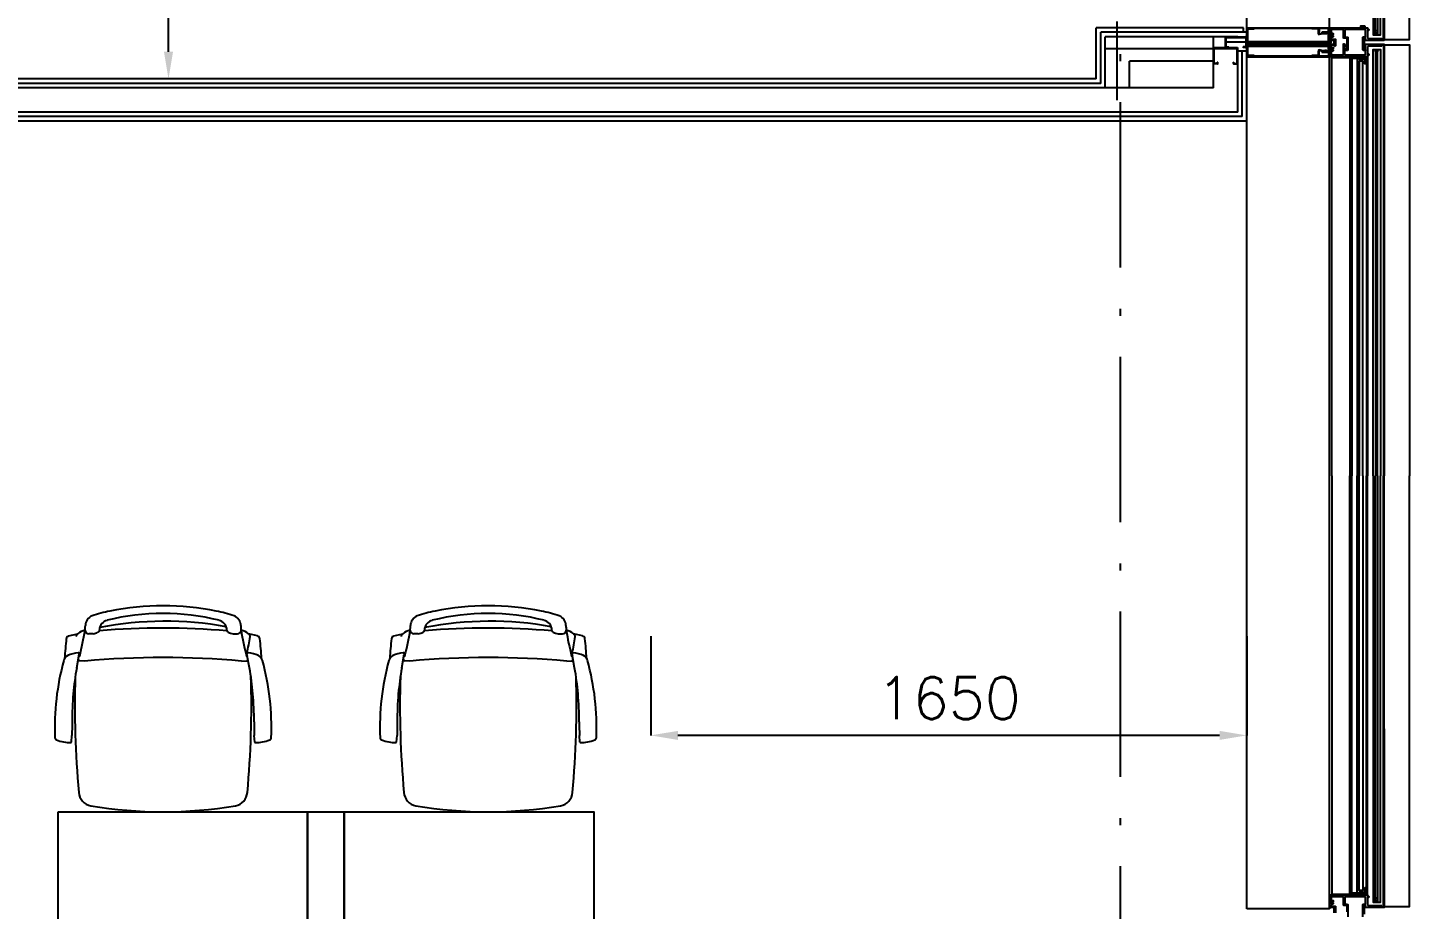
# Model space of a CAD drawing. Extents: x -120222 to -41942, y -19134 to 30932.
# Drawn here: x -71912 to -68087, y -265 to 2175 of the extents above; entities that cross this region are included whole.
import ezdxf

# ---------------------------------------------------------------- set-up
doc = ezdxf.new("R2010")
doc.units = 0
doc.header["$LTSCALE"] = 150
doc.header["$MEASUREMENT"] = 0
doc.header["$PDMODE"] = 1
doc.header["$PDSIZE"] = -2
doc.linetypes.add('ISO-10______', pattern=[4.699, 3.048, -0.762, 0.127, -0.762])
doc.layers.get('0').update_dxf_attribs({"linetype": 'CONTINUOUS'})
doc.layers.get('DEFPOINTS').update_dxf_attribs({"linetype": 'CONTINUOUS'})
for name, color, linetype in [('____-567', 7, 'CONTINUOUS'), ('____-569', 7, 'CONTINUOUS'), ('_____', 7, 'CONTINUOUS'), ('________', 7, 'CONTINUOUS'), ('____B', 7, 'CONTINUOUS')]:
    doc.layers.add(name, color=color, linetype=linetype)
doc.styles.get("Standard").update_dxf_attribs({"font": 'txt', "bigfont": 'BIGFONT.SHX'})
doc.dimstyles.new('KOYATSU', dxfattribs={"dimtxt": 116.375326, "dimasz": 75.111694, "dimexe": 0, "dimexo": 225, "dimgap": 45, "dimtad": 1, "dimdec": 1, "dimdsep": 46, "dimtxsty": 'Standard', "dimcen": 0, "dimadec": 0, "dimazin": 0, "dimtfac": 1, "dimtdec": 1, "dimtix": 1, "dimtmove": 2, "dimatfit": 3, "dimfxl": 1, "dimtolj": 1, "dimarcsym": 0})

# ---------------------------------------------------------------- blocks, each defined once
blk = doc.blocks.new('____-24')
at = {"color": 1, "linetype": 'Continuous'}
for p, q in [((-74594.6, -2401.5), (-74594.6, -1214)), ((-74592.6, -2404.5), (-74592.6, -1214)), ((-74742.6, -2412.5), (-74742.6, -2409)), ((-74742.6, -2419), (-74742.6, -2415.5)), ((-74594.6, -2426.5), (-74594.6, -3614)), ((-74592.6, -2423.5), (-74592.6, -3614)), ((-74687.6, -2454.7), (-74687.6, -3614)), ((-74684.6, -2454.7), (-74684.6, -3614)), ((-74667.2, -2459), (-74667.2, -3614)), ((-74641.6, -2454.7), (-74641.6, -3614)), ((-74638.6, -2454.7), (-74638.6, -3614)), ((-74687.6, -4773.3), (-74687.6, -3614)), ((-74684.6, -4773.3), (-74684.6, -3614)), ((-74667.2, -4769), (-74667.2, -3614)), ((-74641.6, -4773.3), (-74641.6, -3614)), ((-74638.6, -4773.3), (-74638.6, -3614)), ((-74594.6, -4801.5), (-74594.6, -3614)), ((-74592.6, -4804.5), (-74592.6, -3614)), ((-74742.6, -4812.5), (-74742.6, -4809))]:
    blk.add_line(p, q, dxfattribs=at)
at = {"color": 1, "linetype": 'Continuous', "flags": 128}
for points in [[(-74622.6, -1214), (-74622.6, -2394), (-74616.6, -2394), (-74616.6, -1214)], [(-74610.6, -1214), (-74610.6, -2394), (-74602.6, -2394), (-74602.6, -1214)], [(-74592.6, -1914), (-74592.6, -2406.5), (-74522.6, -2406.5), (-74522.6, -1214)], [(-74622.6, -3614), (-74622.6, -2434), (-74616.6, -2434), (-74616.6, -3614)], [(-74610.6, -3614), (-74610.6, -2434), (-74602.6, -2434), (-74602.6, -3614)], [(-74592.6, -2914), (-74592.6, -2421.5), (-74522.6, -2421.5), (-74522.6, -3614)], [(-74737.6, -3614), (-74737.6, -2456), (-74687.6, -2456)], [(-74661.2, -2459), (-74681.6, -2459), (-74681.6, -3614)], [(-74651.2, -3614), (-74651.2, -2466), (-74661.2, -2466), (-74661.2, -3614)], [(-74737.6, -3614), (-74737.6, -4772), (-74687.6, -4772)], [(-74661.2, -4769), (-74681.6, -4769), (-74681.6, -3614)], [(-74651.2, -3614), (-74651.2, -4762), (-74661.2, -4762), (-74661.2, -3614)], [(-74622.6, -3614), (-74622.6, -4794), (-74616.6, -4794), (-74616.6, -3614)], [(-74610.6, -3614), (-74610.6, -4794), (-74602.6, -4794), (-74602.6, -3614)], [(-74592.6, -4314), (-74592.6, -4806.5), (-74522.6, -4806.5), (-74522.6, -3614)]]:
    blk.add_lwpolyline(points, dxfattribs=at)
for points in [[(-74646.2, -2369), (-74646.2, -2374), (-74657.2, -2374), (-74657.2, -2369)], [(-74613.1, -2389), (-74614.1, -2389), (-74616.6, -2387.5), (-74616.6, -2382), (-74610.6, -2382), (-74610.6, -2387.5)], [(-74613.1, -2389), (-74614.1, -2389), (-74616.6, -2387.5), (-74616.6, -2394), (-74610.6, -2394), (-74610.6, -2387.5)], [(-74613.1, -2439), (-74614.1, -2439), (-74616.6, -2440.5), (-74616.6, -2434), (-74610.6, -2434), (-74610.6, -2440.5)], [(-74613.1, -2439), (-74614.1, -2439), (-74616.6, -2440.5), (-74616.6, -2446), (-74610.6, -2446), (-74610.6, -2440.5)], [(-74646.2, -2459), (-74646.2, -2454), (-74657.2, -2454), (-74657.2, -2459)], [(-74646.2, -4769), (-74646.2, -4774), (-74657.2, -4774), (-74657.2, -4769)], [(-74613.1, -4789), (-74614.1, -4789), (-74616.6, -4787.5), (-74616.6, -4782), (-74610.6, -4782), (-74610.6, -4787.5)], [(-74613.1, -4789), (-74614.1, -4789), (-74616.6, -4787.5), (-74616.6, -4794), (-74610.6, -4794), (-74610.6, -4787.5)]]:
    blk.add_lwpolyline(points, close=True, dxfattribs=at)
for points in [[(-74599.6, -2407.2), (-74595.1, -2407.2), (-74595.1, -2407.2, 0.414214), (-74594.6, -2406.7), (-74594.6, -2405), (-74595.6, -2405), (-74595.6, -2404.5), (-74595.6, -2404.5, -0.414214), (-74595.1, -2404), (-74593.1, -2404), (-74593.1, -2404, -0.414214), (-74592.6, -2404.5), (-74592.6, -2408.5), (-74592.6, -2408.5, -0.414214), (-74593.1, -2409), (-74642.6, -2409), (-74642.6, -2409, -0.414214), (-74643.6, -2408), (-74643.6, -2403), (-74647.1, -2403), (-74647.1, -2403, 0.414214), (-74648.1, -2404), (-74648.1, -2427.3), (-74648.1, -2427.3, 0.414214), (-74647.6, -2427.8), (-74646.1, -2427.8), (-74646.1, -2427.8, -0.414214), (-74645.1, -2428.8), (-74645.1, -2430), (-74645.1, -2430, -0.414214), (-74645.9, -2430.8), (-74646.3, -2430.8), (-74646.3, -2430.8, -0.414214), (-74646.6, -2430.5), (-74646.6, -2429.8), (-74646.6, -2429.8, 0.414214), (-74647.1, -2429.3), (-74647.6, -2429.3), (-74647.6, -2429.3, 0.414214), (-74648.1, -2429.8), (-74648.1, -2434.2), (-74648.1, -2434.2, 0.414214), (-74647.6, -2434.7), (-74647.1, -2434.7), (-74647.1, -2434.7, 0.414214), (-74646.6, -2434.2), (-74646.6, -2433.5), (-74646.6, -2433.5, -0.414214), (-74646.3, -2433.2), (-74645.9, -2433.2), (-74645.9, -2433.2, -0.414214), (-74645.1, -2434), (-74645.1, -2435.2), (-74644.6, -2435.2), (-74644.6, -2435.2, -0.414214), (-74644.1, -2435.7), (-74644.1, -2436.2), (-74644.1, -2436.2, -0.414214), (-74644.6, -2436.7), (-74649.1, -2436.7), (-74649.1, -2436.7, -0.414214), (-74651.1, -2434.7), (-74651.1, -2400.5), (-74651.1, -2400.5, -0.414214), (-74650.1, -2399.5), (-74645.6, -2399.5), (-74645.6, -2399.5, 0.414214), (-74643.6, -2397.5), (-74643.6, -2381), (-74643.6, -2381, 0.414214), (-74645.6, -2379), (-74699.6, -2379), (-74699.6, -2379, 0.414214), (-74701.6, -2381), (-74701.6, -2398), (-74701.6, -2398, 0.414214), (-74699.6, -2400), (-74693.6, -2400), (-74693.6, -2400, -0.414214), (-74692.6, -2401), (-74692.6, -2434.7), (-74692.6, -2434.7, -0.414214), (-74694.6, -2436.7), (-74700.1, -2436.7), (-74700.1, -2436.7, -0.414214), (-74700.6, -2436.2), (-74700.6, -2435.7), (-74700.6, -2435.7, -0.414214), (-74700.1, -2435.2), (-74698.6, -2435.2), (-74698.6, -2432.5), (-74698.6, -2432.5, -0.414214), (-74698.3, -2432.2), (-74697.4, -2432.2), (-74697.4, -2432.2, -0.414214), (-74697.1, -2432.5), (-74697.1, -2434.7), (-74695.6, -2434.7), (-74695.6, -2434.7, 0.414214), (-74695.1, -2434.2), (-74695.1, -2424.2), (-74695.1, -2424.2, 0.414214), (-74695.6, -2423.7), (-74697.1, -2423.7), (-74697.1, -2425.9), (-74697.1, -2425.9, -0.414214), (-74697.4, -2426.2), (-74698.3, -2426.2), (-74698.3, -2426.2, -0.414214), (-74698.6, -2425.9), (-74698.6, -2423.2), (-74700.1, -2423.2), (-74700.1, -2423.2, -0.414214), (-74700.6, -2422.7), (-74700.6, -2422.2), (-74700.6, -2422.2, -0.414214), (-74700.1, -2421.7), (-74695.6, -2421.7), (-74695.6, -2421.7, 0.414214), (-74695.1, -2421.2), (-74695.1, -2404), (-74695.1, -2404, 0.414214), (-74696.1, -2403), (-74703.6, -2403), (-74703.6, -2403, -0.414214), (-74704.6, -2402), (-74704.6, -2381), (-74704.6, -2381, 0.414214), (-74706.6, -2379), (-74738.6, -2379), (-74738.6, -2388.4), (-74738.6, -2388.4, 0.48712), (-74737.3, -2389.4), (-74737.3, -2389.4, -0.185154), (-74733.6, -2389.8), (-74733.6, -2389.8, -0.276984), (-74733.1, -2390.7), (-74733.1, -2392.4), (-74733.1, -2392.4, -0.697861), (-74734, -2392.7), (-74734, -2392.7, 0.059473), (-74734.4, -2392.3), (-74734.4, -2392.3, -0.246102), (-74734.6, -2391.8), (-74734.6, -2391.8, 0.345929), (-74735.2, -2391.1, 0.345929), (-74736, -2391.5), (-74736, -2391.5, -0.246102), (-74736.3, -2391.7), (-74736.3, -2391.7, 0.078486), (-74737.2, -2392), (-74737.2, -2392, -0.246102), (-74737.6, -2391.9), (-74737.6, -2391.9, 0.345929), (-74738.5, -2392, 0.345929), (-74738.6, -2392.9), (-74738.6, -2392.9, -0.246102), (-74738.6, -2393.4), (-74738.6, -2393.4, 0.212332), (-74738.6, -2395.6), (-74738.6, -2395.6, -0.246102), (-74738.6, -2396.1), (-74738.6, -2396.1, 0.345929), (-74738.5, -2396.9, 0.345929), (-74737.6, -2397), (-74737.6, -2397, -0.246102), (-74737.2, -2397), (-74737.2, -2397, 0.078486), (-74736.3, -2397.2), (-74736.3, -2397.2, -0.246102), (-74736, -2397.5), (-74736, -2397.5, 0.345929), (-74735.2, -2397.8, 0.345929), (-74734.6, -2397.1), (-74734.6, -2397.1, -0.246102), (-74734.4, -2396.7), (-74734.4, -2396.7, 0.059473), (-74734, -2396.3), (-74734, -2396.3, -0.697861), (-74733.1, -2396.6), (-74733.1, -2398.2), (-74733.1, -2398.2, -0.276984), (-74733.6, -2399.1), (-74733.6, -2399.1, -0.185154), (-74737.3, -2399.6), (-74737.3, -2399.6, 0.48712), (-74738.6, -2400.5), (-74738.6, -2404.5), (-74738.6, -2404.5, 0.414214), (-74737.6, -2405.5), (-74729.2, -2405.5), (-74727.6, -2405.5), (-74727.6, -2405.5, -0.414214), (-74727.1, -2406), (-74727.1, -2423.7), (-74727.1, -2423.7, -0.414214), (-74728.8, -2425.5, -0.414214), (-74730.6, -2423.7), (-74730.6, -2409), (-74742.1, -2409), (-74742.1, -2409, -0.414214), (-74742.6, -2408.5), (-74742.6, -2374.5), (-74742.6, -2374.5, -0.414214), (-74742.1, -2374), (-74638.9, -2374), (-74638.9, -2374, -0.414214), (-74638.6, -2374.3), (-74638.6, -2378.7), (-74637.1, -2378.7), (-74637.1, -2377.8), (-74637.1, -2377.8, -0.414214), (-74636.8, -2377.5), (-74636.2, -2377.5), (-74636.2, -2377.5, -0.182676), (-74636, -2377.6), (-74635.1, -2378.4), (-74635.1, -2378.4, -0.451416), (-74635.1, -2380.6), (-74636, -2381.4), (-74636, -2381.4, -0.182676), (-74636.2, -2381.5), (-74636.8, -2381.5), (-74636.8, -2381.5, -0.414214), (-74637.1, -2381.2), (-74637.1, -2380.2), (-74638.6, -2380.2), (-74638.6, -2400.5), (-74638.6, -2400.5, 0.414214), (-74635.6, -2403.5), (-74631.4, -2403.5), (-74631.4, -2403.5, -0.414214), (-74630.9, -2404), (-74630.9, -2404.3), (-74630.9, -2404.3, 0.414214), (-74630.4, -2404.8), (-74628.4, -2404.8), (-74628.4, -2404.8, 0.414214), (-74627.9, -2404.3), (-74627.9, -2403.5), (-74600.1, -2403.5), (-74600.1, -2403.5, -0.414214), (-74599.6, -2404), (-74599.6, -2404.5), (-74600.6, -2404.5), (-74600.6, -2406.2), (-74600.6, -2406.2, 0.414214), (-74599.6, -2407.2)], [(-74703.1, -2418), (-74703.1, -2418, -0.414214), (-74702.1, -2419), (-74702.1, -2447), (-74702.1, -2447, 0.414214), (-74700.1, -2449), (-74645.6, -2449), (-74645.6, -2449, 0.414214), (-74643.6, -2447), (-74643.6, -2420), (-74643.6, -2420, -0.414214), (-74642.6, -2419), (-74593.1, -2419), (-74593.1, -2419, -0.414214), (-74592.6, -2419.5), (-74592.6, -2423.5), (-74592.6, -2423.5, -0.414214), (-74593.1, -2424), (-74595.1, -2424), (-74595.1, -2424, -0.414214), (-74595.6, -2423.5), (-74595.6, -2423), (-74594.6, -2423), (-74594.6, -2421.3), (-74594.6, -2421.3, 0.414214), (-74595.1, -2420.8), (-74599.6, -2420.8), (-74599.6, -2420.8, 0.414214), (-74600.6, -2421.8), (-74600.6, -2423.5), (-74599.6, -2423.5), (-74599.6, -2424), (-74599.6, -2424, -0.414214), (-74600.1, -2424.5), (-74627.9, -2424.5), (-74627.9, -2423.7), (-74627.9, -2423.7, 0.414214), (-74628.4, -2423.2), (-74630.4, -2423.2), (-74630.4, -2423.2, 0.414214), (-74630.9, -2423.7), (-74630.9, -2424), (-74630.9, -2424, -0.414214), (-74631.4, -2424.5), (-74635.6, -2424.5), (-74635.6, -2424.5, 0.414214), (-74638.6, -2427.5), (-74638.6, -2447.7), (-74637.1, -2447.7), (-74637.1, -2446.8), (-74637.1, -2446.8, -0.414214), (-74636.8, -2446.5), (-74636.2, -2446.5), (-74636.2, -2446.5, -0.182676), (-74636, -2446.6), (-74635.1, -2447.4), (-74635.1, -2447.4, -0.451416), (-74635.1, -2449.6), (-74636, -2450.4), (-74636, -2450.4, -0.182676), (-74636.2, -2450.5), (-74636.8, -2450.5), (-74636.8, -2450.5, -0.414214), (-74637.1, -2450.2), (-74637.1, -2449.2), (-74638.6, -2449.2), (-74638.6, -2453.7), (-74638.6, -2453.7, -0.414214), (-74638.9, -2454), (-74742.1, -2454), (-74742.1, -2454, -0.414214), (-74742.6, -2453.5), (-74742.6, -2419.5), (-74742.6, -2419.5, -0.414214), (-74742.1, -2419), (-74732.6, -2419), (-74732.6, -2419, -0.414214), (-74732.1, -2419.5), (-74732.1, -2422), (-74732.1, -2422, -0.414214), (-74732.6, -2422.5), (-74738.1, -2422.5), (-74738.1, -2422.5, 0.414214), (-74738.6, -2423), (-74738.6, -2427.4), (-74738.6, -2427.4, 0.48712), (-74737.3, -2428.4), (-74737.3, -2428.4, -0.185154), (-74733.6, -2428.8), (-74733.6, -2428.8, -0.276984), (-74733.1, -2429.7), (-74733.1, -2431.4), (-74733.1, -2431.4, -0.697861), (-74734, -2431.7), (-74734, -2431.7, 0.059473), (-74734.4, -2431.3), (-74734.4, -2431.3, -0.246102), (-74734.6, -2430.8), (-74734.6, -2430.8, 0.345929), (-74735.2, -2430.1, 0.345929), (-74736, -2430.5), (-74736, -2430.5, -0.246102), (-74736.3, -2430.7), (-74736.3, -2430.7, 0.078486), (-74737.2, -2431), (-74737.2, -2431, -0.246102), (-74737.6, -2430.9), (-74737.6, -2430.9, 0.345929), (-74738.5, -2431, 0.345929), (-74738.6, -2431.9), (-74738.6, -2431.9, -0.246102), (-74738.6, -2432.4), (-74738.6, -2432.4, 0.212332), (-74738.6, -2434.6), (-74738.6, -2434.6, -0.246102), (-74738.6, -2435.1), (-74738.6, -2435.1, 0.345929), (-74738.5, -2435.9, 0.345929), (-74737.6, -2436), (-74737.6, -2436, -0.246102), (-74737.2, -2436), (-74737.2, -2436, 0.078486), (-74736.3, -2436.2), (-74736.3, -2436.2, -0.246102), (-74736, -2436.5), (-74736, -2436.5, 0.345929), (-74735.2, -2436.8, 0.345929), (-74734.6, -2436.1), (-74734.6, -2436.1, -0.246102), (-74734.4, -2435.7), (-74734.4, -2435.7, 0.059473), (-74734, -2435.3), (-74734, -2435.3, -0.697861), (-74733.1, -2435.6), (-74733.1, -2437.2), (-74733.1, -2437.2, -0.276984), (-74733.6, -2438.1), (-74733.6, -2438.1, -0.185154), (-74737.3, -2438.6), (-74737.3, -2438.6, 0.48712), (-74738.6, -2439.5), (-74738.6, -2449), (-74706.6, -2449), (-74706.6, -2449, 0.414214), (-74704.6, -2447), (-74704.6, -2419), (-74704.6, -2419, -0.414214), (-74703.6, -2418)], [(-74661.2, -2459), (-74646.2, -2459), (-74646.2, -2459, -0.414214), (-74644.6, -2460.6), (-74644.6, -2474), (-74646.2, -2474), (-74646.2, -2460.6), (-74661.2, -2460.6)], [(-74661.2, -4769), (-74646.2, -4769), (-74646.2, -4769, 0.414214), (-74644.6, -4767.4), (-74644.6, -4754), (-74646.2, -4754), (-74646.2, -4767.4), (-74661.2, -4767.4)]]:
    blk.add_lwpolyline(points, format="xyb", close=True, dxfattribs=at)
for points in [[(-74651.1, -4834.7), (-74651.1, -4800.5), (-74651.1, -4800.5, -0.414214), (-74650.1, -4799.5), (-74645.6, -4799.5), (-74645.6, -4799.5, 0.414214), (-74643.6, -4797.5), (-74643.6, -4781), (-74643.6, -4781, 0.414214), (-74645.6, -4779), (-74699.6, -4779), (-74699.6, -4779, 0.414214), (-74701.6, -4781), (-74701.6, -4798), (-74701.6, -4798, 0.414214), (-74699.6, -4800), (-74693.6, -4800), (-74693.6, -4800, -0.414214), (-74692.6, -4801), (-74692.6, -4834.7)], [(-74695.1, -4821.2), (-74695.1, -4804), (-74695.1, -4804, 0.414214), (-74696.1, -4803), (-74703.6, -4803), (-74703.6, -4803, -0.414214), (-74704.6, -4802), (-74704.6, -4781), (-74704.6, -4781, 0.414214), (-74706.6, -4779), (-74738.6, -4779), (-74738.6, -4788.4), (-74738.6, -4788.4, 0.48712), (-74737.3, -4789.4), (-74737.3, -4789.4, -0.185154), (-74733.6, -4789.8), (-74733.6, -4789.8, -0.276984), (-74733.1, -4790.7), (-74733.1, -4792.4), (-74733.1, -4792.4, -0.697861), (-74734, -4792.7), (-74734, -4792.7, 0.059473), (-74734.4, -4792.3), (-74734.4, -4792.3, -0.246102), (-74734.6, -4791.8), (-74734.6, -4791.8, 0.345929), (-74735.2, -4791.1, 0.345929), (-74736, -4791.5), (-74736, -4791.5, -0.246102), (-74736.3, -4791.7), (-74736.3, -4791.7, 0.078486), (-74737.2, -4792), (-74737.2, -4792, -0.246102), (-74737.6, -4791.9), (-74737.6, -4791.9, 0.345929), (-74738.5, -4792, 0.345929), (-74738.6, -4792.9), (-74738.6, -4792.9, -0.246102), (-74738.6, -4793.4), (-74738.6, -4793.4, 0.212332), (-74738.6, -4795.6), (-74738.6, -4795.6, -0.246102), (-74738.6, -4796.1), (-74738.6, -4796.1, 0.345929), (-74738.5, -4796.9, 0.345929), (-74737.6, -4797), (-74737.6, -4797, -0.246102), (-74737.2, -4797), (-74737.2, -4797, 0.078486), (-74736.3, -4797.2), (-74736.3, -4797.2, -0.246102), (-74736, -4797.5), (-74736, -4797.5, 0.345929), (-74735.2, -4797.8, 0.345929), (-74734.6, -4797.1), (-74734.6, -4797.1, -0.246102), (-74734.4, -4796.7), (-74734.4, -4796.7, 0.059473), (-74734, -4796.3), (-74734, -4796.3, -0.697861), (-74733.1, -4796.6), (-74733.1, -4798.2), (-74733.1, -4798.2, -0.276984), (-74733.6, -4799.1), (-74733.6, -4799.1, -0.185154), (-74737.3, -4799.6), (-74737.3, -4799.6, 0.48712), (-74738.6, -4800.5), (-74738.6, -4804.5), (-74738.6, -4804.5, 0.414214), (-74737.6, -4805.5), (-74729.2, -4805.5), (-74727.6, -4805.5), (-74727.6, -4805.5, -0.414214), (-74727.1, -4806), (-74727.1, -4823.7)], [(-74730.6, -4823.7), (-74730.6, -4809), (-74742.1, -4809), (-74742.1, -4809, -0.414214), (-74742.6, -4808.5), (-74742.6, -4774.5), (-74742.6, -4774.5, -0.414214), (-74742.1, -4774), (-74638.9, -4774), (-74638.9, -4774, -0.414214), (-74638.6, -4774.3), (-74638.6, -4778.7), (-74637.1, -4778.7), (-74637.1, -4777.8), (-74637.1, -4777.8, -0.414214), (-74636.8, -4777.5), (-74636.2, -4777.5), (-74636.2, -4777.5, -0.182676), (-74636, -4777.6), (-74635.1, -4778.4), (-74635.1, -4778.4, -0.451416), (-74635.1, -4780.6), (-74636, -4781.4), (-74636, -4781.4, -0.182676), (-74636.2, -4781.5), (-74636.8, -4781.5), (-74636.8, -4781.5, -0.414214), (-74637.1, -4781.2), (-74637.1, -4780.2), (-74638.6, -4780.2), (-74638.6, -4800.5), (-74638.6, -4800.5, 0.414214), (-74635.6, -4803.5), (-74631.4, -4803.5), (-74631.4, -4803.5, -0.414214), (-74630.9, -4804), (-74630.9, -4804.3), (-74630.9, -4804.3, 0.414214), (-74630.4, -4804.8), (-74628.4, -4804.8), (-74628.4, -4804.8, 0.414214), (-74627.9, -4804.3), (-74627.9, -4803.5), (-74600.1, -4803.5), (-74600.1, -4803.5, -0.414214), (-74599.6, -4804), (-74599.6, -4804.5), (-74600.6, -4804.5), (-74600.6, -4806.2), (-74600.6, -4806.2, 0.414214), (-74599.6, -4807.2), (-74599.6, -4807.2), (-74595.1, -4807.2), (-74595.1, -4807.2, 0.414214), (-74594.6, -4806.7), (-74594.6, -4805), (-74595.6, -4805), (-74595.6, -4804.5), (-74595.6, -4804.5, -0.414214), (-74595.1, -4804), (-74593.1, -4804), (-74593.1, -4804, -0.414214), (-74592.6, -4804.5), (-74592.6, -4808.5), (-74592.6, -4808.5, -0.414214), (-74593.1, -4809), (-74642.6, -4809), (-74642.6, -4809, -0.414214), (-74643.6, -4808), (-74643.6, -4803), (-74647.1, -4803), (-74647.1, -4803, 0.414214), (-74648.1, -4804), (-74648.1, -4827.3)]]:
    blk.add_lwpolyline(points, format="xyb", dxfattribs=at)
blk = doc.blocks.new('____-28')
at = {"color": 1}
blk.add_blockref('____-24', (0, 0), dxfattribs=at)
blk = doc.blocks.new('____-51')
at = {"color": 1, "linetype": 'Continuous'}
for p, q in [((-74972.6, -2421.5), (-74742.6, -2421.5)), ((-74972.6, -2424.5), (-74742.6, -2424.5))]:
    blk.add_line(p, q, dxfattribs=at)
blk = doc.blocks.new('____-52')
at = {"color": 1, "linetype": 'Continuous', "flags": 128}
blk.add_lwpolyline([(-74937.6, -687), (-74744.6, -687), (-74744.6, -2412.5), (-74972.6, -2412.5), (-74972.6, -765.5)], dxfattribs=at)
blk.add_lwpolyline([(-74972.6, -4812.5), (-74972.6, -2415.5), (-74744.6, -2415.5), (-74744.6, -4812.5)], close=True, dxfattribs=at)
blk = doc.blocks.new('____-54')
at = {"color": 1}
for name in ['____-52', '____-51']:
    blk.add_blockref(name, (0, 0), dxfattribs=at)
blk = doc.blocks.new('____-167')
at = {"color": 1}
for name in ['____-54', '____-28']:
    blk.add_blockref(name, (0, 0), dxfattribs=at)
blk = doc.blocks.new('____-408')
at = {"color": 1, "linetype": 'Continuous'}
for p, q in [((-77334, -4057.3), (-77309, -4051.2)), ((-77266.1, -4051.1), (-77278.2, -4051.3)), ((-76879, -4051.1), (-76866.9, -4051.3)), ((-76811.1, -4057.3), (-76836.1, -4051.2)), ((-77347.5, -4125.4), (-77347.5, -4125.4)), ((-77347.5, -4125.4), (-77347.5, -4125.4)), ((-77311.8, -4145.4), (-77304.8, -4107.7)), ((-77305.5, -4111.4), (-77304.6, -4113.1)), ((-77289.9, -4126.9), (-77304.6, -4126)), ((-76855.2, -4126.9), (-76840.6, -4126)), ((-76839.6, -4111.4), (-76840.5, -4113.1)), ((-76833.3, -4145.4), (-76840.3, -4107.7)), ((-76797.6, -4125.4), (-76797.6, -4125.4)), ((-76797.6, -4125.4), (-76797.6, -4125.4)), ((-77324.7, -4310), (-77324.8, -4327)), ((-77324.6, -4299.9), (-77324.7, -4305.4)), ((-77324.7, -4305.4), (-77324.7, -4309.9)), ((-77324.7, -4310), (-77324.7, -4310)), ((-77324.7, -4310), (-77324.7, -4310)), ((-77324.7, -4310), (-77324.7, -4310)), ((-77324.5, -4294.7), (-77324.6, -4299.9)), ((-76820.6, -4294.7), (-76820.5, -4299.9)), ((-76820.5, -4299.9), (-76820.5, -4305.4)), ((-76820.5, -4305.4), (-76820.4, -4309.9)), ((-76820.4, -4310), (-76820.4, -4310)), ((-76820.4, -4310), (-76820.4, -4310)), ((-76820.4, -4310), (-76820.4, -4310)), ((-76820.4, -4310), (-76820.3, -4327)), ((-77326.1, -4351.3), (-77326.2, -4351.5)), ((-77326.1, -4351.3), (-77324.9, -4333.2)), ((-77324.8, -4327), (-77324.9, -4331.8)), ((-77324.9, -4331.8), (-77324.9, -4333.1)), ((-76820.3, -4327), (-76820.2, -4331.8)), ((-76820.2, -4331.8), (-76820.2, -4333.1)), ((-76819, -4351.3), (-76820.2, -4333.2)), ((-76819, -4351.3), (-76818.9, -4351.5))]:
    blk.add_line(p, q, dxfattribs=at)
for centre, radius, start, end in [((-77072.6, -4727.3), 753.3, 78.7303, 101.2697), ((-77258.2, -4029.1), 29.5, 112.088, 178.746), ((-77134.2, -4410), 430.1, 101.4775, 108.309), ((-77218.1, -4046.2), 33.5, 106.6807, 135.2073), ((-77072.6, -4638.8), 643.8, 76.0554, 103.9446), ((-77010.9, -4410), 430.1, 71.691, 78.5225), ((-76927.1, -4046.2), 33.5, 44.7927, 73.3193), ((-76886.9, -4029.1), 29.5, 1.254, 67.912), ((-77302.2, -4060.6), 11.6, 127.158, 172.5242), ((-77279, -4088.7), 48, 101.1992, 128.9512), ((-78297.3, -3865.7), 1024.2, 346.03, 350.114), ((-79049.6, -3958), 1763.2, 357.2825, 357.7111), ((-77278, -4040.9), 10.4, 183.6423, 268.5319), ((-77267.8, -4020.6), 30.5, 273.1602, 299.466), ((-77255.8, -4041.1), 6.85, 296.4793, 351.7702), ((-77219.2, -4042), 29.9, 139.3962, 180.0225), ((-77073.1, -6012.1), 1976.7, 84.8525, 95.1095), ((-77066.3, -4957), 940.6, 79.6852, 101.1384), ((-76925.9, -4042), 29.9, 359.9775, 40.6038), ((-76889.3, -4041.1), 6.85, 188.2298, 243.5207), ((-76877.3, -4020.6), 30.5, 240.534, 266.8398), ((-76867.1, -4040.9), 10.4, 271.4681, 356.3577), ((-75095.6, -3958), 1763.2, 182.2889, 182.7175), ((-75847.8, -3865.7), 1024.2, 189.886, 193.97), ((-76866.1, -4088.7), 48, 51.0488, 78.8008), ((-76842.9, -4060.6), 11.6, 7.4758, 52.842), ((-76272.7, -4182.2), 1074.2, 173.7218, 176.6397), ((-77330.7, -4066.6), 9.89, 109.1753, 168.5268), ((-80206.6, -3454), 3429, 349.0497, 349.8362), ((-76814.4, -4066.6), 9.89, 11.4732, 70.8247), ((-77872.4, -4182.2), 1074.2, 3.3603, 6.2782), ((-76666.3, -4311.8), 706.3, 164.7012, 182.2089), ((-77328.2, -4129.6), 19.8, 115.0786, 167.8315), ((-77299.2, -4190.8), 87.4, 95.7343, 115.2762), ((-77307.7, -4106.8), 3.06, 342.4012, 95.0367), ((-77098.3, -4056.5), 219, 197.332, 197.7469), ((-77303.6, -4122.8), 3.39, 188.5009, 252.7187), ((-77304, -4112.9), 0.63, 198.5096, 352.3398), ((-77072.6, -6556), 2438.8, 84.8867, 95.1133), ((-76841.1, -4112.9), 0.63, 187.6602, 341.4904), ((-76841.6, -4122.8), 3.39, 287.2813, 351.4991), ((-76837.4, -4106.8), 3.06, 84.9633, 197.5988), ((-77046.8, -4056.5), 219, 342.2531, 342.668), ((-76845.9, -4190.8), 87.4, 64.7238, 84.2657), ((-76816.9, -4129.6), 19.8, 12.1685, 64.9214), ((-77478.8, -4311.8), 706.3, 357.7911, 15.2988), ((-76360.9, -4308.6), 964.8, 170.2656, 174.5714), ((-77784.2, -4308.6), 964.8, 5.4286, 9.7344), ((-74684.2, -4250.2), 2632.7, 178.2489, 185.2283), ((-79460.9, -4250.2), 2632.7, 354.7717, 1.7511), ((-76331.9, -4297.2), 992.7, 175.3835, 179.8572), ((-77813.3, -4297.2), 992.7, 0.1428, 4.6165), ((-77365.4, -4338.8), 6.64, 182.1549, 249.6619), ((-77327, -4235.2), 117.1, 249.6734, 269.5784), ((-77327.8, -4350.2), 2.05, 267.9278, 322.897), ((-76817.3, -4350.2), 2.05, 217.103, 272.0722), ((-76818.1, -4235.2), 117.1, 270.4216, 290.3266), ((-76779.7, -4338.8), 6.64, 290.3381, 357.8451), ((-77265.1, -4487), 41, 184.4172, 258.952), ((-76880.1, -4487), 41, 281.048, 355.5828), ((-77072.6, -3341.8), 1202.2, 260.4062, 279.5938)]:
    blk.add_arc(centre, radius, start, end, dxfattribs=at)
blk = doc.blocks.new('____-409')
at = {"color": 1, "linetype": 'Continuous'}
for p, q in [((-78234, -4057.3), (-78209, -4051.2)), ((-78166.1, -4051.1), (-78178.2, -4051.3)), ((-77779, -4051.1), (-77766.9, -4051.3)), ((-77711.1, -4057.3), (-77736.1, -4051.2)), ((-78247.5, -4125.4), (-78247.5, -4125.4)), ((-78247.5, -4125.4), (-78247.5, -4125.4)), ((-78211.8, -4145.4), (-78204.8, -4107.7)), ((-78205.5, -4111.4), (-78204.6, -4113.1)), ((-78189.9, -4126.9), (-78204.6, -4126)), ((-77755.2, -4126.9), (-77740.6, -4126)), ((-77739.6, -4111.4), (-77740.5, -4113.1)), ((-77733.3, -4145.4), (-77740.3, -4107.7)), ((-77697.6, -4125.4), (-77697.6, -4125.4)), ((-77697.6, -4125.4), (-77697.6, -4125.4)), ((-78224.7, -4310), (-78224.8, -4327)), ((-78224.6, -4299.9), (-78224.7, -4305.4)), ((-78224.7, -4305.4), (-78224.7, -4309.9)), ((-78224.7, -4310), (-78224.7, -4310)), ((-78224.7, -4310), (-78224.7, -4310)), ((-78224.7, -4310), (-78224.7, -4310)), ((-78224.5, -4294.7), (-78224.6, -4299.9)), ((-77720.6, -4294.7), (-77720.5, -4299.9)), ((-77720.5, -4299.9), (-77720.5, -4305.4)), ((-77720.5, -4305.4), (-77720.4, -4309.9)), ((-77720.4, -4310), (-77720.4, -4310)), ((-77720.4, -4310), (-77720.4, -4310)), ((-77720.4, -4310), (-77720.4, -4310)), ((-77720.4, -4310), (-77720.3, -4327)), ((-78226.1, -4351.3), (-78226.2, -4351.5)), ((-78226.1, -4351.3), (-78224.9, -4333.2)), ((-78224.8, -4327), (-78224.9, -4331.8)), ((-78224.9, -4331.8), (-78224.9, -4333.1)), ((-77720.3, -4327), (-77720.2, -4331.8)), ((-77720.2, -4331.8), (-77720.2, -4333.1)), ((-77719, -4351.3), (-77720.2, -4333.2)), ((-77719, -4351.3), (-77718.9, -4351.5))]:
    blk.add_line(p, q, dxfattribs=at)
for centre, radius, start, end in [((-77972.6, -4727.3), 753.3, 78.7303, 101.2697), ((-78158.2, -4029.1), 29.5, 112.088, 178.746), ((-78034.2, -4410), 430.1, 101.4775, 108.309), ((-78118.1, -4046.2), 33.5, 106.6807, 135.2073), ((-77972.6, -4638.8), 643.8, 76.0554, 103.9446), ((-77910.9, -4410), 430.1, 71.691, 78.5225), ((-77827.1, -4046.2), 33.5, 44.7927, 73.3193), ((-77786.9, -4029.1), 29.5, 1.254, 67.912), ((-78202.2, -4060.6), 11.6, 127.158, 172.5242), ((-78179, -4088.7), 48, 101.1992, 128.9512), ((-79197.3, -3865.7), 1024.2, 346.03, 350.114), ((-79949.6, -3958), 1763.2, 357.2825, 357.7111), ((-78178, -4040.9), 10.4, 183.6423, 268.5319), ((-78167.8, -4020.6), 30.5, 273.1602, 299.466), ((-78155.8, -4041.1), 6.85, 296.4793, 351.7702), ((-78119.2, -4042), 29.9, 139.3962, 180.0225), ((-77973.1, -6012.1), 1976.7, 84.8525, 95.1095), ((-77966.3, -4957), 940.6, 79.6852, 101.1384), ((-77825.9, -4042), 29.9, 359.9775, 40.6038), ((-77789.3, -4041.1), 6.85, 188.2298, 243.5207), ((-77777.3, -4020.6), 30.5, 240.534, 266.8398), ((-77767.1, -4040.9), 10.4, 271.4681, 356.3577), ((-75995.6, -3958), 1763.2, 182.2889, 182.7175), ((-76747.8, -3865.7), 1024.2, 189.886, 193.97), ((-77766.1, -4088.7), 48, 51.0488, 78.8008), ((-77742.9, -4060.6), 11.6, 7.4758, 52.842), ((-77172.7, -4182.2), 1074.2, 173.7218, 176.6397), ((-78230.7, -4066.6), 9.89, 109.1753, 168.5268), ((-81106.6, -3454), 3429, 349.0497, 349.8362), ((-77714.4, -4066.6), 9.89, 11.4732, 70.8247), ((-78772.4, -4182.2), 1074.2, 3.3603, 6.2782), ((-77566.3, -4311.8), 706.3, 164.7012, 182.2089), ((-78228.2, -4129.6), 19.8, 115.0786, 167.8315), ((-78199.2, -4190.8), 87.4, 95.7343, 115.2762), ((-78207.7, -4106.8), 3.06, 342.4012, 95.0367), ((-77998.3, -4056.5), 219, 197.332, 197.7469), ((-78203.6, -4122.8), 3.39, 188.5009, 252.7187), ((-78204, -4112.9), 0.63, 198.5096, 352.3398), ((-77972.6, -6556), 2438.8, 84.8867, 95.1133), ((-77741.1, -4112.9), 0.63, 187.6602, 341.4904), ((-77741.6, -4122.8), 3.39, 287.2813, 351.4991), ((-77737.4, -4106.8), 3.06, 84.9633, 197.5988), ((-77946.8, -4056.5), 219, 342.2531, 342.668), ((-77745.9, -4190.8), 87.4, 64.7238, 84.2657), ((-77716.9, -4129.6), 19.8, 12.1685, 64.9214), ((-78378.8, -4311.8), 706.3, 357.7911, 15.2988), ((-77260.9, -4308.6), 964.8, 170.2656, 174.5714), ((-78684.2, -4308.6), 964.8, 5.4286, 9.7344), ((-75584.2, -4250.2), 2632.7, 178.2489, 185.2283), ((-80360.9, -4250.2), 2632.7, 354.7717, 1.7511), ((-77231.9, -4297.2), 992.7, 175.3835, 179.8572), ((-78713.3, -4297.2), 992.7, 0.1428, 4.6165), ((-78265.4, -4338.8), 6.64, 182.1549, 249.6619), ((-78227, -4235.2), 117.1, 249.6734, 269.5784), ((-78227.8, -4350.2), 2.05, 267.9278, 322.897), ((-77717.3, -4350.2), 2.05, 217.103, 272.0722), ((-77718.1, -4235.2), 117.1, 270.4216, 290.3266), ((-77679.7, -4338.8), 6.64, 290.3381, 357.8451), ((-78165.1, -4487), 41, 184.4172, 258.952), ((-77780.1, -4487), 41, 281.048, 355.5828), ((-77972.6, -3341.8), 1202.2, 260.4062, 279.5938)]:
    blk.add_arc(centre, radius, start, end, dxfattribs=at)
blk = doc.blocks.new('____-423')
at = {"color": 1, "linetype": 'Continuous', "flags": 128}
for points in [[(-78262.6, -4544), (-77572.6, -4544), (-77572.6, -11144), (-78262.6, -11144)], [(-77572.6, -4544), (-77472.6, -4544), (-77472.6, -11144), (-77572.6, -11144)], [(-77470.2, -4544), (-76780.2, -4544), (-76780.2, -11144), (-77470.2, -11144)]]:
    blk.add_lwpolyline(points, close=True, dxfattribs=at)
blk = doc.blocks.new('____-424')
at = {"color": 1}
for name in ['____-409', '____-408', '____-423']:
    blk.add_blockref(name, (0, 0), dxfattribs=at)
blk = doc.blocks.new('____-510')
at = {"color": 1, "linetype": 'Continuous'}
for p, q in [((-75032.6, -2403.6), (-75032.6, -2424.4)), ((-75030.3, -2403.6), (-75030.3, -2424.4)), ((-75028, -2399), (-74977.2, -2399)), ((-75028, -2401.3), (-74977.2, -2401.3)), ((-74974.9, -2403.6), (-74974.9, -2424.4)), ((-74972.6, -2424.4), (-74972.6, -2403.6)), ((-75028, -2426.7), (-75022.6, -2426.7)), ((-75028, -2429), (-75022.6, -2429)), ((-75022.6, -2426.7), (-75022.6, -2429)), ((-74982.6, -2429), (-74982.6, -2426.7)), ((-74977.2, -2426.7), (-74982.6, -2426.7)), ((-74977.2, -2429), (-74982.6, -2429))]:
    blk.add_line(p, q, dxfattribs=at)
for centre, radius, start, end in [((-75028, -2403.6), 4.6, 90, 180), ((-75028, -2403.6), 2.3, 90, 180), ((-74977.2, -2403.6), 4.6, 0, 90), ((-74977.2, -2403.6), 2.3, 0, 90), ((-75028, -2424.4), 4.6, 180, 270), ((-75028, -2424.4), 2.3, 180, 270), ((-74977.2, -2424.4), 4.6, 270, 0), ((-74977.2, -2424.4), 2.3, 270, 0)]:
    blk.add_arc(centre, radius, start, end, dxfattribs=at)
blk = doc.blocks.new('____-511')
at = {"color": 1, "linetype": 'Continuous'}
for p, q in [((-75063.6, -2473.2), (-75063.6, -2429.8)), ((-75062.8, -2429), (-74999.4, -2429)), ((-75062.8, -2429.8), (-74999.4, -2429.8)), ((-75062.8, -2473.2), (-75062.8, -2429.8)), ((-74999.4, -2473.2), (-74999.4, -2429.8)), ((-74998.6, -2473.2), (-74998.6, -2429.8)), ((-75053.4, -2473.2), (-75062.8, -2473.2)), ((-75053.4, -2474), (-75062.8, -2474)), ((-75052.6, -2469), (-75053.4, -2469)), ((-75053.4, -2473.2), (-75053.4, -2469)), ((-75052.6, -2473.2), (-75052.6, -2469)), ((-75009.6, -2473.2), (-75009.6, -2469)), ((-75009.6, -2469), (-75008.8, -2469)), ((-75008.8, -2473.2), (-75008.8, -2469)), ((-75008.8, -2473.2), (-74999.4, -2473.2)), ((-75008.8, -2474), (-74999.4, -2474))]:
    blk.add_line(p, q, dxfattribs=at)
for centre, start, end in [((-75062.8, -2429.8), 90, 180), ((-74999.4, -2429.8), 0, 90), ((-75062.8, -2473.2), 180, 270), ((-75053.4, -2473.2), 270, 0), ((-75008.8, -2473.2), 180, 270), ((-74999.4, -2473.2), 270, 0)]:
    blk.add_arc(centre, 0.8, start, end, dxfattribs=at)
blk = doc.blocks.new('____-513')
at = {"color": 1, "linetype": 'Continuous'}
for p, q in [((-74972.6, -2450.1), (-74972.6, -2377.9)), ((-74970.3, -2375.6), (-74952.6, -2375.6)), ((-74970.3, -2377.9), (-74970.3, -2450.1)), ((-74952.6, -2377.9), (-74970.3, -2377.9)), ((-74969.6, -2374), (-74746.2, -2374)), ((-74969.6, -2375.6), (-74969.6, -2374)), ((-74746.2, -2375.6), (-74969.6, -2375.6)), ((-74952.6, -2375.6), (-74952.6, -2377.9)), ((-74792.6, -2375.6), (-74774.2, -2375.6)), ((-74792.6, -2377.2), (-74792.6, -2375.6)), ((-74774.2, -2377.2), (-74792.6, -2377.2)), ((-74774.2, -2390.8), (-74774.2, -2377.2)), ((-74774.2, -2377.2), (-74774.2, -2388.7)), ((-74772.6, -2377.2), (-74772.6, -2390.8)), ((-74772.6, -2390.8), (-74761.3, -2388.8)), ((-74761.3, -2390.4), (-74772.4, -2392.4)), ((-74764.6, -2386.5), (-74764.6, -2388.8)), ((-74746.9, -2386.5), (-74764.6, -2386.5)), ((-74764.6, -2388.8), (-74746.9, -2388.8)), ((-74761.3, -2388.8), (-74752.2, -2389.9)), ((-74752.4, -2391.5), (-74761.3, -2390.4)), ((-74752.2, -2389.9), (-74752.4, -2391.5)), ((-74746.9, -2388.8), (-74746.9, -2439.2)), ((-74746.2, -2386.5), (-74746.2, -2375.6)), ((-74744.6, -2386.5), (-74746.2, -2386.5)), ((-74744.6, -2375.6), (-74744.6, -2386.5)), ((-74744.6, -2439.2), (-74744.6, -2388.8)), ((-74737.4, -2414), (-75029.1, -2414)), ((-74774.2, -2437.1), (-74774.2, -2450.8)), ((-74774.2, -2450.8), (-74774.2, -2439.2)), ((-74772.6, -2437.1), (-74761.3, -2439.2)), ((-74772.6, -2450.8), (-74772.6, -2437.1)), ((-74761.3, -2437.6), (-74772.4, -2435.5)), ((-74746.9, -2439.2), (-74764.6, -2439.2)), ((-74764.6, -2439.2), (-74764.6, -2441.5)), ((-74764.6, -2441.5), (-74746.9, -2441.5)), ((-74752.4, -2436.4), (-74761.3, -2437.6)), ((-74761.3, -2439.2), (-74752.2, -2438)), ((-74752.2, -2438), (-74752.4, -2436.4)), ((-74744.6, -2441.5), (-74746.2, -2441.5)), ((-74746.2, -2441.5), (-74746.2, -2452.4)), ((-74744.6, -2452.4), (-74744.6, -2441.5)), ((-74970.3, -2450.1), (-74952.6, -2450.1)), ((-74952.6, -2452.4), (-74970.3, -2452.4)), ((-74746.2, -2452.4), (-74969.6, -2452.4)), ((-74969.6, -2452.4), (-74969.6, -2454)), ((-74969.6, -2454), (-74746.2, -2454)), ((-74952.6, -2450.1), (-74952.6, -2452.4)), ((-74774.2, -2450.8), (-74792.6, -2450.8)), ((-74792.6, -2450.8), (-74792.6, -2452.4)), ((-74792.6, -2452.4), (-74774.2, -2452.4))]:
    blk.add_line(p, q, dxfattribs=at)
at = {"color": 136, "linetype": 'Continuous'}
blk.add_line((-74742.6, -2381), (-74742.6, -2446.9), dxfattribs=at)
blk.add_circle((-74742.6, -2414), 3, dxfattribs=at)
at = {"color": 1, "linetype": 'Continuous'}
for centre, radius, start, end in [((-74970.3, -2377.9), 2.3, 90, 180), ((-74774.2, -2377.2), 1.6, 0, 90), ((-74772.6, -2390.8), 1.6, 180, 277.2), ((-74746.9, -2388.8), 2.3, 0, 90), ((-74746.2, -2375.6), 1.6, 0, 90), ((-74772.6, -2437.1), 1.6, 82.8, 180), ((-74746.9, -2439.2), 2.3, 270, 0), ((-74970.3, -2450.1), 2.3, 180, 270), ((-74774.2, -2450.8), 1.6, 270, 0), ((-74746.2, -2452.4), 1.6, 270, 0)]:
    blk.add_arc(centre, radius, start, end, dxfattribs=at)
blk = doc.blocks.new('____-514')
at = {"color": 1, "linetype": 'Continuous'}
for p, q in [((-75032.6, -2403.6), (-75032.6, -2424.4)), ((-75030.3, -2403.6), (-75030.3, -2424.4)), ((-75028, -2399), (-74977.2, -2399)), ((-75028, -2401.3), (-74977.2, -2401.3)), ((-74974.9, -2403.6), (-74974.9, -2424.4)), ((-74972.6, -2424.4), (-74972.6, -2403.6)), ((-75028, -2426.7), (-75022.6, -2426.7)), ((-75028, -2429), (-75022.6, -2429)), ((-75022.6, -2426.7), (-75022.6, -2429)), ((-74982.6, -2429), (-74982.6, -2426.7)), ((-74977.2, -2426.7), (-74982.6, -2426.7)), ((-74977.2, -2429), (-74982.6, -2429))]:
    blk.add_line(p, q, dxfattribs=at)
for centre, radius, start, end in [((-75028, -2403.6), 4.6, 90, 180), ((-75028, -2403.6), 2.3, 90, 180), ((-74977.2, -2403.6), 4.6, 0, 90), ((-74977.2, -2403.6), 2.3, 0, 90), ((-75028, -2424.4), 4.6, 180, 270), ((-75028, -2424.4), 2.3, 180, 270), ((-74977.2, -2424.4), 4.6, 270, 0), ((-74977.2, -2424.4), 2.3, 270, 0)]:
    blk.add_arc(centre, radius, start, end, dxfattribs=at)
blk = doc.blocks.new('____-515')
at = {"color": 1, "linetype": 'Continuous'}
for p, q in [((-75063.6, -2473.2), (-75063.6, -2429.8)), ((-75062.8, -2429), (-74999.4, -2429)), ((-75062.8, -2429.8), (-74999.4, -2429.8)), ((-75062.8, -2473.2), (-75062.8, -2429.8)), ((-74999.4, -2473.2), (-74999.4, -2429.8)), ((-74998.6, -2473.2), (-74998.6, -2429.8)), ((-75053.4, -2473.2), (-75062.8, -2473.2)), ((-75053.4, -2474), (-75062.8, -2474)), ((-75052.6, -2469), (-75053.4, -2469)), ((-75053.4, -2473.2), (-75053.4, -2469)), ((-75052.6, -2473.2), (-75052.6, -2469)), ((-75009.6, -2473.2), (-75009.6, -2469)), ((-75009.6, -2469), (-75008.8, -2469)), ((-75008.8, -2473.2), (-75008.8, -2469)), ((-75008.8, -2473.2), (-74999.4, -2473.2)), ((-75008.8, -2474), (-74999.4, -2474))]:
    blk.add_line(p, q, dxfattribs=at)
for centre, start, end in [((-75062.8, -2429.8), 90, 180), ((-74999.4, -2429.8), 0, 90), ((-75062.8, -2473.2), 180, 270), ((-75053.4, -2473.2), 270, 0), ((-75008.8, -2473.2), 180, 270), ((-74999.4, -2473.2), 270, 0)]:
    blk.add_arc(centre, 0.8, start, end, dxfattribs=at)
blk = doc.blocks.new('____-516')
at = {"color": 1, "linetype": 'Continuous'}
for p, q in [((-75331.1, -2574), (-75331.1, -2357)), ((-74981.6, -2374), (-75389.6, -2374)), ((-75389.6, -2515.5), (-75389.6, -2374)), ((-74972.6, -2386.5), (-75377.1, -2386.5)), ((-75377.1, -2528), (-75377.1, -2386.5)), ((-74997.6, -2399), (-75364.6, -2399)), ((-75364.6, -2540.5), (-75364.6, -2399)), ((-75064.6, -2540.5), (-75064.6, -2399)), ((-74997.6, -2399), (-74972.6, -2399)), ((-74997.6, -2399), (-74972.6, -2399)), ((-74981.6, -2386.5), (-74981.6, -2374)), ((-74981.6, -2386.5), (-74981.6, -2374)), ((-74972.6, -2632.5), (-74972.6, -2386.5)), ((-74997.6, -2432.5), (-75364.6, -2432.5)), ((-74997.6, -2607.5), (-74997.6, -2428.6)), ((-74972.6, -2439), (-74997.6, -2439)), ((-74972.6, -2439), (-74997.6, -2439)), ((-74985.1, -2620), (-74985.1, -2439)), ((-75297.6, -2540.5), (-75297.6, -2466)), ((-75064.6, -2466), (-75297.6, -2466)), ((-75389.6, -2515.5), (-80157.6, -2515.5)), ((-75377.1, -2528), (-80145.1, -2528)), ((-75064.6, -2540.5), (-80132.6, -2540.5)), ((-74972.6, -2632.5), (-80157.6, -2632.5)), ((-74985.1, -2620), (-80145.1, -2620)), ((-74997.6, -2607.5), (-80132.6, -2607.5))]:
    blk.add_line(p, q, dxfattribs=at)
at = {"color": 1}
for name in ['____-510', '____-514', '____-513', '____-511', '____-515']:
    blk.add_blockref(name, (0, 0), dxfattribs=at)
blk = doc.blocks.new('*D555')
at = {"layer": '________', "color": 0, "linetype": 'Continuous', "lineweight": -2, "transparency": 16777216}
for p, q in [((-70187.5, 491.2), (-70187.5, 216.2)), ((-68537.5, 491.2), (-68537.5, 216.2)), ((-68612.6, 216.2), (-70112.3, 216.2))]:
    blk.add_line(p, q, dxfattribs=at)
at = {"layer": '________', "color": 0, "linetype": 'Continuous', "transparency": 16777216}
for points in [[(-70112.3, 228.7), (-70112.3, 203.7), (-70187.5, 216.2)], [(-68612.6, 228.7), (-68612.6, 203.7), (-68537.5, 216.2)]]:
    blk.add_solid(points, dxfattribs=at)
at = {"layer": 'DEFPOINTS', "color": 0, "linetype": 'Continuous', "transparency": 16777216}
for p in [(-70187.5, 716.2), (-68537.5, 716.2), (-70187.5, 216.2)]:
    blk.add_point(p, dxfattribs=at)
at = {"layer": '________', "color": 0, "linetype": 'Continuous', "transparency": 16777216, "insert": (-69362.5, 319.4), "char_height": 116.38, "attachment_point": 5}
blk.add_mtext('\\A1;1650', dxfattribs=at)
blk = doc.blocks.new('*D556')
at = {"layer": '________', "color": 0, "linetype": 'Continuous', "lineweight": -2, "transparency": 16777216}
for p, q in [((-71247.5, 2798.2), (-71522.5, 2798.2)), ((-71522.5, 2108.3), (-71522.5, 2723.1)), ((-71247.5, 2033.2), (-71522.5, 2033.2))]:
    blk.add_line(p, q, dxfattribs=at)
at = {"layer": '________', "color": 0, "linetype": 'Continuous', "transparency": 16777216}
for points in [[(-71535, 2723.1), (-71509.9, 2723.1), (-71522.5, 2798.2)], [(-71535, 2108.3), (-71509.9, 2108.3), (-71522.5, 2033.2)]]:
    blk.add_solid(points, dxfattribs=at)
at = {"layer": 'DEFPOINTS', "color": 0, "linetype": 'Continuous', "transparency": 16777216}
for p in [(-71522.5, 2798.2), (-71022.5, 2798.2), (-71022.5, 2033.2)]:
    blk.add_point(p, dxfattribs=at)
at = {"layer": '________', "color": 0, "linetype": 'Continuous', "transparency": 16777216, "insert": (-71625.6, 2415.7), "char_height": 116.38, "attachment_point": 5, "rotation": 90}
blk.add_mtext('\\A1;765', dxfattribs=at)

msp = doc.modelspace()

# ---------------------------------------------------------------- linework, layer by layer
at = {"layer": '____B', "color": 6, "linetype": 'ISO-10______'}
msp.add_line((-68887.45335, -18224.63716), (-68887.45335, 28821.32985), dxfattribs=at)

# ---------------------------------------------------------------- block references
at = {"layer": '____-567', "color": 0}
msp.add_blockref('____-167', (6435.10495, 4548.69799), dxfattribs=at)
at = {"layer": '____-569', "color": 0}
msp.add_blockref('____-516', (6435.10495, 4548.69799), dxfattribs=at)
at = {"layer": '_____', "color": 0}
msp.add_blockref('____-424', (6435.10495, 4548.69799), dxfattribs=at)

# ---------------------------------------------------------------- dimensions: what is measured, and where the dimension line sits
at = {"layer": '________', "color": 0, "linetype": 'Continuous'}
dim = msp.add_linear_dim(base=(-71522.45331, 2798.21684), p1=(-71022.45331, 2033.21684), p2=(-71022.45331, 2798.21684), angle=270, dimstyle='KOYATSU', dxfattribs=at)
dim.commit()
dim.dimension.update_dxf_attribs({"geometry": '*D556', "text_midpoint": (-71625.64097, 2415.71684)})
dim = msp.add_linear_dim(base=(-70187.45331, 216.21684), p1=(-68537.45331, 716.21684), p2=(-70187.45331, 716.21684), dimstyle='KOYATSU', dxfattribs=at)
dim.commit()
dim.dimension.update_dxf_attribs({"geometry": '*D555', "text_midpoint": (-69362.45331, 319.4045)})

doc.saveas('drawing.dxf')
